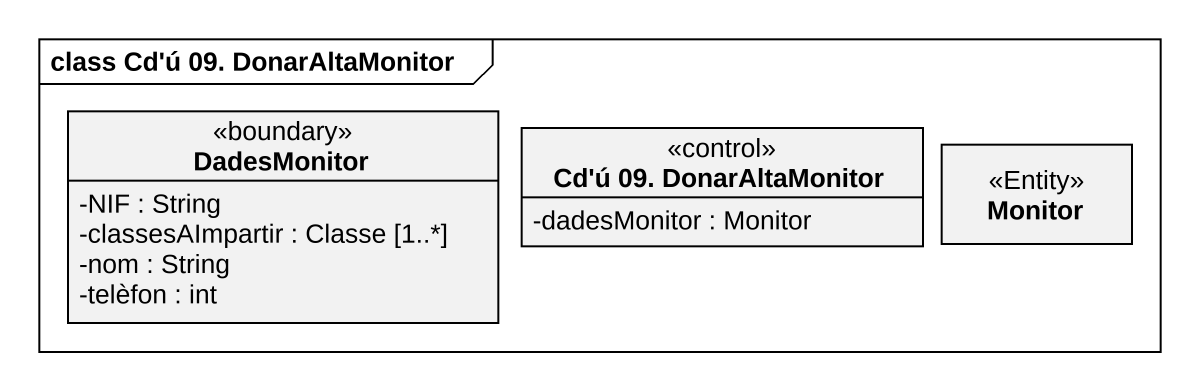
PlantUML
@startuml
mainframe class Cd'ú 09. DonarAltaMonitor
hide circle
hide empty members
skinparam classAttributeIconSize 0
class DadesMonitor <<boundary>> {
  -NIF : String
  -classesAImpartir : Classe [1..*]
  -nom : String
  -telèfon : int
}
class "Cd'ú 09. DonarAltaMonitor" as Cd_ú_09_DonarAltaMonitor <<control>> {
  -dadesMonitor : Monitor
}
class Monitor <<Entity>>
@enduml
